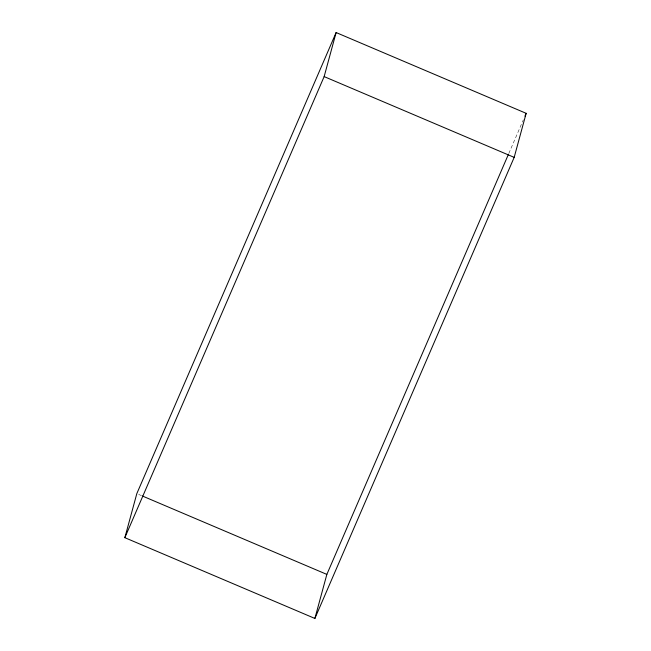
<?xml version="1.0" encoding="UTF-8"?>
<svg xmlns="http://www.w3.org/2000/svg" width="651" height="651" viewBox="0 0 651 651"><rect width="100%" height="100%" fill="white"/><g stroke="black" fill="none" stroke-linecap="round" stroke-linejoin="round"><path stroke-width="0.49" stroke-dasharray="3.25 2.44" d="M508.805 153.457L523.331 119.857M138.679 494.418L141.47 495.606"/><path stroke-width="0.98" d="M124.846 537.677L136.816 493.629L336.119 32.55L526.154 113.323L514.184 157.371L314.881 618.45L124.846 537.677L324.149 76.598L336.119 32.55M314.881 618.45L326.851 574.402L508.398 154.393M524.942 116.122L526.154 113.323M324.149 76.598L514.184 157.371M142.406 496.005L326.851 574.402"/></g></svg>
